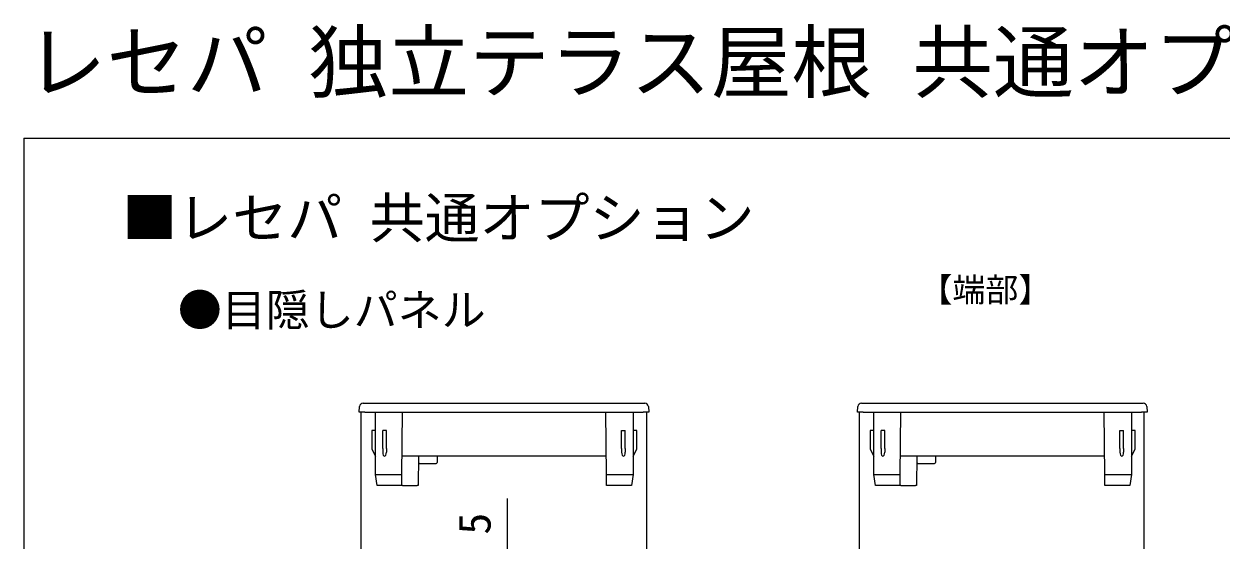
# Model space of a CAD drawing. Units: millimetres, scale not verified. Extents: x -525 to 525, y -783 to 778.
# Drawn here: x -525 to -198.3, y 637.5 to 778.5 of the extents above; entities that cross this region are included whole.
import ezdxf
from ezdxf.enums import TextEntityAlignment as Align

# ---------------------------------------------------------------- set-up
doc = ezdxf.new("R2010")
doc.units = ezdxf.units.MM
doc.header["$LTSCALE"] = 4
for name, color, linetype in [('0-2_USER1', 3, 'Continuous'), ('0-4_YKK_12', 2, 'Continuous'), ('0-5_YKK_13', 4, 'Continuous'), ('0-7_YKK_D', 6, 'Continuous'), ('0-8_YKK_ZWAK', 7, 'Continuous')]:
    doc.layers.add(name, color=color, linetype=linetype)
doc.styles.add('ＭＳ ゴシック', font='')
doc.styles.get('ＭＳ ゴシック').set_extended_font_data('MS Gothic')

msp = doc.modelspace()

# ---------------------------------------------------------------- linework, layer by layer
at = {"layer": '0-4_YKK_12'}
for p, q in [((-433, 199.372), (-433, 672.396)), ((-355, 199.274), (-355, 672.396)), ((-297, 199.372), (-297, 672.396)), ((-219.3, 199.274), (-219.3, 672.396))]:
    msp.add_line(p, q, dxfattribs=at)
at = {"layer": '0-5_YKK_13'}
for p, q in [((-432.406, 674.896), (-431.907, 674.896)), ((-296.406, 674.896), (-295.907, 674.896)), ((-432.003, 672.396), (-355.997, 672.396)), ((-421.8, 672.396), (-421.948, 655.418)), ((-366.052, 655.418), (-366.2, 672.396)), ((-296.003, 672.396), (-219.997, 672.396)), ((-285.8, 672.396), (-285.948, 655.418)), ((-230.052, 655.418), (-230.2, 672.396)), ((-430.1, 667.396), (-430.1, 662.514)), ((-429.6, 667.396), (-430.1, 667.396)), ((-429.1, 667.396), (-429.6, 667.396)), ((-427.1, 662.514), (-427.1, 667.396)), ((-426.1, 667.396), (-427.1, 667.396)), ((-426.1, 662.514), (-426.1, 667.396)), ((-360.9, 662.514), (-360.9, 667.396)), ((-358.2, 667.396), (-358.7, 667.396)), ((-357.7, 667.396), (-358.2, 667.396)), ((-357.7, 662.514), (-357.7, 667.396)), ((-294.1, 667.396), (-294.1, 662.514)), ((-293.6, 667.396), (-294.1, 667.396)), ((-293.1, 667.396), (-293.6, 667.396)), ((-291.1, 662.514), (-291.1, 667.396)), ((-290.1, 667.396), (-291.1, 667.396)), ((-290.1, 662.514), (-290.1, 667.396)), ((-224.9, 662.514), (-224.9, 667.396)), ((-222.2, 667.396), (-222.7, 667.396)), ((-221.7, 667.396), (-222.2, 667.396)), ((-221.7, 662.514), (-221.7, 667.396)), ((-430.047, 662.291), (-429.1, 660.396)), ((-427.1, 662.514), (-427.1, 661.514)), ((-426.1, 662.514), (-426.1, 661.514)), ((-421.605, 660.396), (-421.905, 660.396)), ((-366.395, 660.396), (-421.605, 660.396)), ((-412.2, 660.396), (-412.2, 658.696)), ((-366.095, 660.396), (-366.395, 660.396)), ((-361.9, 662.514), (-361.9, 661.514)), ((-360.9, 662.514), (-360.9, 661.514)), ((-358.7, 660.396), (-357.753, 662.291)), ((-294.047, 662.291), (-293.1, 660.396)), ((-291.1, 662.514), (-291.1, 661.514)), ((-290.1, 662.514), (-290.1, 661.514)), ((-285.605, 660.396), (-285.905, 660.396)), ((-230.395, 660.396), (-285.605, 660.396)), ((-276.2, 660.396), (-276.2, 658.696)), ((-230.095, 660.396), (-230.395, 660.396)), ((-225.9, 662.514), (-225.9, 661.514)), ((-224.9, 662.514), (-224.9, 661.514)), ((-222.7, 660.396), (-221.753, 662.291)), ((-417.025, 658.396), (-412.5, 658.396)), ((-281.025, 658.396), (-276.5, 658.396)), ((-428.6, 652.396), (-429.1, 655.396)), ((-428.8, 655.396), (-422.248, 655.396)), ((-422.248, 655.396), (-422.248, 655.396)), ((-366.025, 652.396), (-366.052, 655.418)), ((-365.752, 655.396), (-365.752, 655.396)), ((-365.752, 655.396), (-359, 655.396)), ((-292.6, 652.396), (-293.1, 655.396)), ((-292.8, 655.396), (-286.248, 655.396)), ((-286.248, 655.396), (-286.248, 655.396)), ((-230.025, 652.396), (-230.052, 655.418)), ((-229.752, 655.396), (-229.752, 655.396)), ((-229.752, 655.396), (-223, 655.396)), ((-428.304, 652.396), (-428.6, 652.396)), ((-422.274, 652.396), (-428.304, 652.396)), ((-421.675, 652.396), (-421.975, 652.396)), ((-421.675, 652.396), (-417.675, 652.396)), ((-365.726, 652.396), (-366.025, 652.396)), ((-359.496, 652.396), (-365.726, 652.396)), ((-292.304, 652.396), (-292.6, 652.396)), ((-286.274, 652.396), (-292.304, 652.396)), ((-285.675, 652.396), (-285.975, 652.396)), ((-285.675, 652.396), (-281.675, 652.396)), ((-229.726, 652.396), (-230.025, 652.396)), ((-223.496, 652.396), (-229.726, 652.396))]:
    msp.add_line(p, q, dxfattribs=at)
for points in [[(-432.003, 672.396), (-433.5, 672.396), (-433.405, 673.957)], [(-431.907, 674.896), (-356.093, 674.896), (-355.594, 674.896)], [(-354.595, 673.957), (-354.5, 672.396), (-355.997, 672.396)], [(-296.003, 672.396), (-297.5, 672.396), (-297.405, 673.957)], [(-295.907, 674.896), (-220.093, 674.896), (-219.594, 674.896)], [(-218.595, 673.957), (-218.5, 672.396), (-219.997, 672.396)], [(-429.1, 655.396), (-429.1, 655.396), (-429.1, 672.396)], [(-358.7, 672.396), (-358.7, 655.396), (-358.7, 655.396)], [(-293.1, 655.396), (-293.1, 655.396), (-293.1, 672.396)], [(-222.7, 672.396), (-222.7, 655.396), (-222.7, 655.396)], [(-361.9, 662.514), (-361.9, 667.396), (-360.9, 667.396)], [(-225.9, 662.514), (-225.9, 667.396), (-224.9, 667.396)], [(-417.305, 660.396), (-417.375, 652.396), (-417.675, 652.396)], [(-281.305, 660.396), (-281.375, 652.396), (-281.675, 652.396)], [(-421.948, 655.418), (-421.975, 652.396), (-422.274, 652.396)], [(-358.7, 655.396), (-359.2, 652.396), (-359.496, 652.396)], [(-285.948, 655.418), (-285.975, 652.396), (-286.274, 652.396)], [(-222.7, 655.396), (-223.2, 652.396), (-223.496, 652.396)]]:
    msp.add_lwpolyline(points, dxfattribs=at)
for centre, radius, start, end in [((-432.406, 673.896), 1, 90, 176.5), ((-355.594, 673.896), 1, 3.5, 90), ((-296.406, 673.896), 1, 90, 176.5), ((-219.594, 673.896), 1, 3.5, 90), ((-429.6, 662.514), 0.5, 180, 206.56505), ((-358.2, 662.514), 0.5, 333.43495, 0), ((-293.6, 662.514), 0.5, 180, 206.56505), ((-222.2, 662.514), 0.5, 333.43495, 0), ((-417.025, 658.096), 0.3, 91.01573, 179.5), ((-412.5, 658.696), 0.3, 270, 0), ((-281.025, 658.096), 0.3, 91.01573, 179.5), ((-276.5, 658.696), 0.3, 270, 0)]:
    msp.add_arc(centre, radius, start, end, dxfattribs=at)
for centre, major_axis, ratio, start_param, end_param in [((-426.6, 661.514), (0, -1.118), 0.447214, 4.712389, 7.8539816), ((-361.4, 661.514), (0, -1.118), 0.447214, 4.712389, 7.8539816), ((-290.6, 661.514), (0, -1.118), 0.447214, 4.712389, 7.8539816), ((-225.4, 661.514), (0, -1.118), 0.447214, 4.712389, 7.8539816), ((-428.8, 655.421), (-0.3, -0.025), 0.081651, 0.0067576, 1.5505236), ((-428.8, 653.596), (0, 1.8), 0.166667, 6.2831853, 6.2967005), ((-422.248, 655.421), (-0.3, 0.003), 0.082759, 1.572231, 3.1415927), ((-365.752, 655.421), (-0.3, -0.003), 0.082759, 0, 1.5693616), ((-359, 653.596), (0, 1.8), 0.166667, 6.2696701, 6.2831853), ((-359, 655.421), (-0.3, 0.025), 0.081651, 1.5910691, 3.1348351), ((-292.8, 655.421), (-0.3, -0.025), 0.081651, 0.0067576, 1.5505236), ((-292.8, 653.596), (0, 1.8), 0.166667, 6.2831853, 6.2967005), ((-286.248, 655.421), (-0.3, 0.003), 0.082759, 1.572231, 3.1415927), ((-229.752, 655.421), (-0.3, -0.003), 0.082759, 0, 1.5693616), ((-223, 653.596), (0, 1.8), 0.166667, 6.2696701, 6.2831853), ((-223, 655.421), (-0.3, 0.025), 0.081651, 1.5910691, 3.1348351)]:
    msp.add_ellipse(centre, major_axis=major_axis, ratio=ratio, start_param=start_param, end_param=end_param, dxfattribs=at)
at = {"layer": '0-7_YKK_D'}
msp.add_lwpolyline([(-393, 630.3), (-393, 635.3), (-393, 648.805)], dxfattribs=at)
at = {"layer": '0-8_YKK_ZWAK'}
for q in [(-525, -782.7), (525, 747.3)]:
    msp.add_line((-525, 747.3), q, dxfattribs=at)

# ---------------------------------------------------------------- texts
at = {"layer": '0-2_USER1', "style": 'ＭＳ ゴシック'}
for s, height, p in [('レセパ 独立テラス屋根 共通オプション', 16.13, (-524.5, 755.175)), ('■レセパ 共通オプション', 11, (-498.153, 716.72)), ('【端部】', 6.598, (-280.611, 700.595)), ('\u3000●目隠しパネル', 8.798, (-495, 693.323))]:
    msp.add_text(s, height=height, dxfattribs=at).set_placement(p, align=Align.BOTTOM_LEFT)
at = {"layer": '0-7_YKK_D', "style": 'ＭＳ ゴシック'}
msp.add_text('5', height=8.798, rotation=90, dxfattribs=at).set_placement((-395, 638.964), align=Align.BOTTOM_LEFT)

doc.saveas('drawing.dxf')
